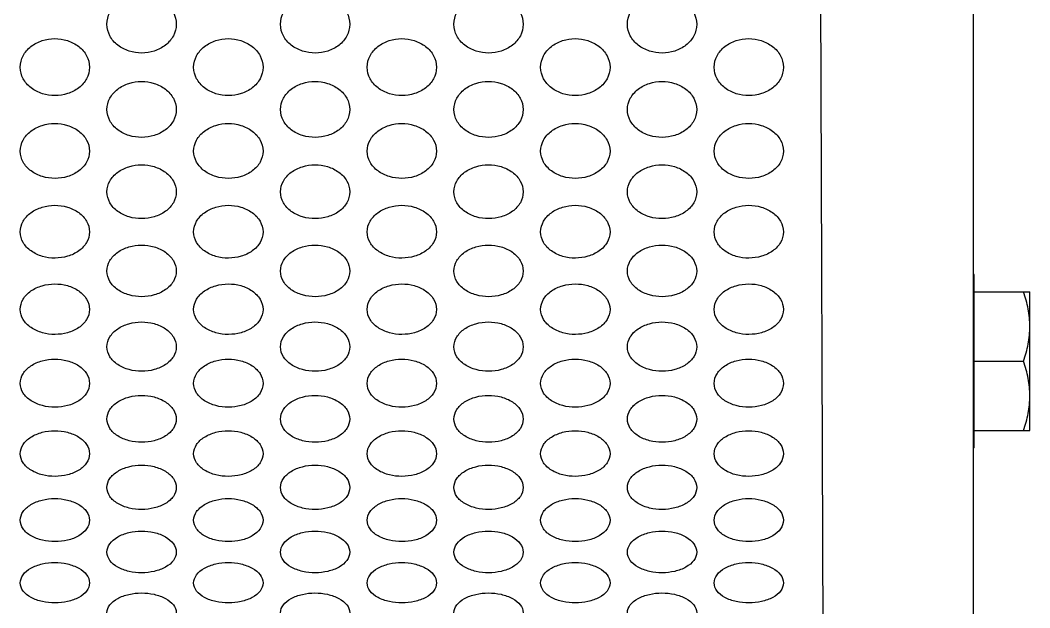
# Model space of a CAD drawing. Header units: millimetres. Extents: x 750 to 8479, y 2174 to 4333.
# Drawn here: x 2633.2 to 2749.6, y 3552.7 to 3620.5 of the extents above; entities that cross this region are included whole.
import ezdxf

# ---------------------------------------------------------------- set-up
doc = ezdxf.new("R2010")
doc.units = ezdxf.units.MM
doc.header["$LTSCALE"] = 153.67
doc.layers.add('00_BUW_DATUM', color=7, linetype='CONTINUOUS')
doc.layers.add('02___PRT_ALL_AXES', color=7, linetype='CONTINUOUS')

msp = doc.modelspace()

# ---------------------------------------------------------------- linework, layer by layer
at = {"layer": '00_BUW_DATUM', "linetype": 'Continuous'}
for p, q in [((2743.16421, 3591.16294), (2743.0516, 3591.16294)), ((2743.16421, 3571.16294), (2743.16421, 3591.16294)), ((2743.16421, 3589.16294), (2749.56421, 3589.16294)), ((2749.56421, 3573.16294), (2749.56421, 3589.16294)), ((2743.16421, 3581.16294), (2748.84968, 3581.16294)), ((2743.16421, 3573.16294), (2749.56421, 3573.16294)), ((2743.16421, 3571.16294), (2743.0516, 3571.16294))]:
    msp.add_line(p, q, dxfattribs=at)
for points, knots in [([(2749.56421, 3585.16294), (2749.56421, 3585.83987), (2749.42653, 3587.20127), (2749.06535, 3588.51592), (2748.84968, 3589.16294)], [0, 0, 0, 0, 0.498127019, 1, 1, 1, 1]), ([(2748.84968, 3581.16294), (2749.06535, 3581.80995), (2749.42653, 3583.1246), (2749.56421, 3584.486), (2749.56421, 3585.16294)], [0, 0, 0, 0, 0.501864422, 1, 1, 1, 1]), ([(2749.56421, 3577.16294), (2749.56421, 3577.83987), (2749.42653, 3579.20127), (2749.06535, 3580.51592), (2748.84968, 3581.16294)], [0, 0, 0, 0, 0.498127019, 1, 1, 1, 1]), ([(2748.84968, 3573.16294), (2749.06535, 3573.80995), (2749.42653, 3575.1246), (2749.56421, 3576.486), (2749.56421, 3577.16294)], [0, 0, 0, 0, 0.501864422, 1, 1, 1, 1])]:
    msp.add_open_spline(points, degree=3, knots=knots, dxfattribs=at)
at = {"layer": '02___PRT_ALL_AXES', "linetype": 'Continuous'}
for p, q in [((2724.95991, 3762.6154), (2725.87682, 3497.69515)), ((2743.0516, 3727.20087), (2743.0516, 3497.69515))]:
    msp.add_line(p, q, dxfattribs=at)
for points in [[(2643.16421, 3620.01973), (2643.18605, 3620.51289), (2643.39803, 3621.39704), (2644.34098, 3622.51312), (2645.68085, 3623.21772), (2647.14755, 3623.45004), (2648.62142, 3623.22709), (2649.97591, 3622.5239), (2650.92905, 3621.40202), (2651.14258, 3620.51488), (2651.16421, 3620.01973)], [(2663.16421, 3620.01973), (2663.18605, 3620.51289), (2663.39803, 3621.39704), (2664.34098, 3622.51312), (2665.68085, 3623.21772), (2667.14755, 3623.45004), (2668.62142, 3623.22709), (2669.97591, 3622.5239), (2670.92905, 3621.40202), (2671.14258, 3620.51488), (2671.16421, 3620.01973)], [(2683.16421, 3620.01973), (2683.18605, 3620.51289), (2683.39803, 3621.39704), (2684.34098, 3622.51312), (2685.68085, 3623.21772), (2687.14755, 3623.45004), (2688.62142, 3623.22709), (2689.97591, 3622.5239), (2690.92905, 3621.40202), (2691.14258, 3620.51488), (2691.16421, 3620.01973)], [(2703.16421, 3620.01973), (2703.18605, 3620.51289), (2703.39803, 3621.39704), (2704.34098, 3622.51312), (2705.68085, 3623.21772), (2707.14755, 3623.45004), (2708.62142, 3623.22709), (2709.97591, 3622.5239), (2710.92905, 3621.40202), (2711.14258, 3620.51488), (2711.16421, 3620.01973)], [(2651.16421, 3620.01973), (2651.14237, 3619.52657), (2650.93039, 3618.64691), (2649.98744, 3617.54533), (2648.64757, 3616.85421), (2647.18087, 3616.627), (2645.707, 3616.84504), (2644.35251, 3617.53471), (2643.39937, 3618.64196), (2643.18584, 3619.52459), (2643.16421, 3620.01973)], [(2671.16421, 3620.01973), (2671.14237, 3619.52657), (2670.93039, 3618.64691), (2669.98744, 3617.54533), (2668.64757, 3616.85421), (2667.18087, 3616.627), (2665.707, 3616.84504), (2664.35251, 3617.53471), (2663.39937, 3618.64196), (2663.18584, 3619.52459), (2663.16421, 3620.01973)], [(2691.16421, 3620.01973), (2691.14237, 3619.52657), (2690.93039, 3618.64691), (2689.98744, 3617.54533), (2688.64757, 3616.85421), (2687.18087, 3616.627), (2685.707, 3616.84504), (2684.35251, 3617.53471), (2683.39937, 3618.64196), (2683.18584, 3619.52459), (2683.16421, 3620.01973)], [(2711.16421, 3620.01973), (2711.14237, 3619.52657), (2710.93039, 3618.64691), (2709.98744, 3617.54533), (2708.64757, 3616.85421), (2707.18087, 3616.627), (2705.707, 3616.84504), (2704.35251, 3617.53471), (2703.39937, 3618.64196), (2703.18584, 3619.52459), (2703.16421, 3620.01973)], [(2633.16421, 3615.05751), (2633.18605, 3615.54257), (2633.39803, 3616.41232), (2634.34098, 3617.51043), (2635.68085, 3618.20381), (2637.14755, 3618.43245), (2638.62142, 3618.21303), (2639.97591, 3617.52105), (2640.92905, 3616.41722), (2641.14258, 3615.54452), (2641.16421, 3615.05751)], [(2653.16421, 3615.05751), (2653.18605, 3615.54257), (2653.39803, 3616.41232), (2654.34098, 3617.51043), (2655.68085, 3618.20381), (2657.14755, 3618.43245), (2658.62142, 3618.21303), (2659.97591, 3617.52105), (2660.92905, 3616.41722), (2661.14258, 3615.54452), (2661.16421, 3615.05751)], [(2673.16421, 3615.05751), (2673.18605, 3615.54257), (2673.39803, 3616.41232), (2674.34098, 3617.51043), (2675.68085, 3618.20381), (2677.14755, 3618.43245), (2678.62142, 3618.21303), (2679.97591, 3617.52105), (2680.92905, 3616.41722), (2681.14258, 3615.54452), (2681.16421, 3615.05751)], [(2693.16421, 3615.05751), (2693.18605, 3615.54257), (2693.39803, 3616.41232), (2694.34098, 3617.51043), (2695.68085, 3618.20381), (2697.14755, 3618.43245), (2698.62142, 3618.21303), (2699.97591, 3617.52105), (2700.92905, 3616.41722), (2701.14258, 3615.54452), (2701.16421, 3615.05751)], [(2713.16421, 3615.05751), (2713.18605, 3615.54257), (2713.39803, 3616.41232), (2714.34098, 3617.51043), (2715.68085, 3618.20381), (2717.14755, 3618.43245), (2718.62142, 3618.21303), (2719.97591, 3617.52105), (2720.92905, 3616.41722), (2721.14258, 3615.54452), (2721.16421, 3615.05751)], [(2641.16421, 3615.05751), (2641.14237, 3614.57246), (2640.93039, 3613.70737), (2639.98744, 3612.62426), (2638.64757, 3611.94485), (2637.18087, 3611.72151), (2635.707, 3611.93584), (2634.35251, 3612.61382), (2633.39937, 3613.7025), (2633.18584, 3614.5705), (2633.16421, 3615.05751)], [(2661.16421, 3615.05751), (2661.14237, 3614.57246), (2660.93039, 3613.70737), (2659.98744, 3612.62426), (2658.64757, 3611.94485), (2657.18087, 3611.72151), (2655.707, 3611.93584), (2654.35251, 3612.61382), (2653.39937, 3613.7025), (2653.18584, 3614.5705), (2653.16421, 3615.05751)], [(2681.16421, 3615.05751), (2681.14237, 3614.57246), (2680.93039, 3613.70737), (2679.98744, 3612.62426), (2678.64757, 3611.94485), (2677.18087, 3611.72151), (2675.707, 3611.93584), (2674.35251, 3612.61382), (2673.39937, 3613.7025), (2673.18584, 3614.5705), (2673.16421, 3615.05751)], [(2701.16421, 3615.05751), (2701.14237, 3614.57246), (2700.93039, 3613.70737), (2699.98744, 3612.62426), (2698.64757, 3611.94485), (2697.18087, 3611.72151), (2695.707, 3611.93584), (2694.35251, 3612.61382), (2693.39937, 3613.7025), (2693.18584, 3614.5705), (2693.16421, 3615.05751)], [(2721.16421, 3615.05751), (2721.14237, 3614.57246), (2720.93039, 3613.70737), (2719.98744, 3612.62426), (2718.64757, 3611.94485), (2717.18087, 3611.72151), (2715.707, 3611.93584), (2714.35251, 3612.61382), (2713.39937, 3613.7025), (2713.18584, 3614.5705), (2713.16421, 3615.05751)], [(2643.16421, 3610.17894), (2643.18605, 3610.65561), (2643.39803, 3611.51044), (2644.34098, 3612.58996), (2645.68085, 3613.27171), (2647.14755, 3613.49653), (2648.62142, 3613.28077), (2649.97591, 3612.60039), (2650.92905, 3611.51525), (2651.14258, 3610.65753), (2651.16421, 3610.17894)], [(2663.16421, 3610.17894), (2663.18605, 3610.65561), (2663.39803, 3611.51044), (2664.34098, 3612.58996), (2665.68085, 3613.27171), (2667.14755, 3613.49653), (2668.62142, 3613.28077), (2669.97591, 3612.60039), (2670.92905, 3611.51525), (2671.14258, 3610.65753), (2671.16421, 3610.17894)], [(2683.16421, 3610.17894), (2683.18605, 3610.65561), (2683.39803, 3611.51044), (2684.34098, 3612.58996), (2685.68085, 3613.27171), (2687.14755, 3613.49653), (2688.62142, 3613.28077), (2689.97591, 3612.60039), (2690.92905, 3611.51525), (2691.14258, 3610.65753), (2691.16421, 3610.17894)], [(2703.16421, 3610.17894), (2703.18605, 3610.65561), (2703.39803, 3611.51044), (2704.34098, 3612.58996), (2705.68085, 3613.27171), (2707.14755, 3613.49653), (2708.62142, 3613.28077), (2709.97591, 3612.60039), (2710.92905, 3611.51525), (2711.14258, 3610.65753), (2711.16421, 3610.17894)], [(2651.16421, 3610.17894), (2651.14237, 3609.70226), (2650.93039, 3608.85225), (2649.98744, 3607.78826), (2648.64757, 3607.12095), (2647.18087, 3606.9016), (2645.707, 3607.1121), (2644.35251, 3607.778), (2643.39937, 3608.84747), (2643.18584, 3609.70035), (2643.16421, 3610.17894)], [(2671.16421, 3610.17894), (2671.14237, 3609.70226), (2670.93039, 3608.85225), (2669.98744, 3607.78826), (2668.64757, 3607.12095), (2667.18087, 3606.9016), (2665.707, 3607.1121), (2664.35251, 3607.778), (2663.39937, 3608.84747), (2663.18584, 3609.70035), (2663.16421, 3610.17894)], [(2691.16421, 3610.17894), (2691.14237, 3609.70226), (2690.93039, 3608.85225), (2689.98744, 3607.78826), (2688.64757, 3607.12095), (2687.18087, 3606.9016), (2685.707, 3607.1121), (2684.35251, 3607.778), (2683.39937, 3608.84747), (2683.18584, 3609.70035), (2683.16421, 3610.17894)], [(2711.16421, 3610.17894), (2711.14237, 3609.70226), (2710.93039, 3608.85225), (2709.98744, 3607.78826), (2708.64757, 3607.12095), (2707.18087, 3606.9016), (2705.707, 3607.1121), (2704.35251, 3607.778), (2703.39937, 3608.84747), (2703.18584, 3609.70035), (2703.16421, 3610.17894)], [(2633.16421, 3605.38684), (2633.18605, 3605.85485), (2633.39803, 3606.69427), (2634.34098, 3607.75456), (2635.68085, 3608.42428), (2637.14755, 3608.64515), (2638.62142, 3608.43319), (2639.97591, 3607.76481), (2640.92905, 3606.69899), (2641.14258, 3605.85674), (2641.16421, 3605.38684)], [(2653.16421, 3605.38684), (2653.18605, 3605.85485), (2653.39803, 3606.69427), (2654.34098, 3607.75456), (2655.68085, 3608.42428), (2657.14755, 3608.64515), (2658.62142, 3608.43319), (2659.97591, 3607.76481), (2660.92905, 3606.69899), (2661.14258, 3605.85674), (2661.16421, 3605.38684)], [(2673.16421, 3605.38684), (2673.18605, 3605.85485), (2673.39803, 3606.69427), (2674.34098, 3607.75456), (2675.68085, 3608.42428), (2677.14755, 3608.64515), (2678.62142, 3608.43319), (2679.97591, 3607.76481), (2680.92905, 3606.69899), (2681.14258, 3605.85674), (2681.16421, 3605.38684)], [(2693.16421, 3605.38684), (2693.18605, 3605.85485), (2693.39803, 3606.69427), (2694.34098, 3607.75456), (2695.68085, 3608.42428), (2697.14755, 3608.64515), (2698.62142, 3608.43319), (2699.97591, 3607.76481), (2700.92905, 3606.69899), (2701.14258, 3605.85674), (2701.16421, 3605.38684)], [(2713.16421, 3605.38684), (2713.18605, 3605.85485), (2713.39803, 3606.69427), (2714.34098, 3607.75456), (2715.68085, 3608.42428), (2717.14755, 3608.64515), (2718.62142, 3608.43319), (2719.97591, 3607.76481), (2720.92905, 3606.69899), (2721.14258, 3605.85674), (2721.16421, 3605.38684)], [(2641.16421, 3605.38684), (2641.14237, 3604.91884), (2640.93039, 3604.08439), (2639.98744, 3603.04013), (2638.64757, 3602.38532), (2637.18087, 3602.1701), (2635.707, 3602.37663), (2634.35251, 3603.03007), (2633.39937, 3604.0797), (2633.18584, 3604.91695), (2633.16421, 3605.38684)], [(2661.16421, 3605.38684), (2661.14237, 3604.91884), (2660.93039, 3604.08439), (2659.98744, 3603.04013), (2658.64757, 3602.38532), (2657.18087, 3602.1701), (2655.707, 3602.37663), (2654.35251, 3603.03007), (2653.39937, 3604.0797), (2653.18584, 3604.91695), (2653.16421, 3605.38684)], [(2681.16421, 3605.38684), (2681.14237, 3604.91884), (2680.93039, 3604.08439), (2679.98744, 3603.04013), (2678.64757, 3602.38532), (2677.18087, 3602.1701), (2675.707, 3602.37663), (2674.35251, 3603.03007), (2673.39937, 3604.0797), (2673.18584, 3604.91695), (2673.16421, 3605.38684)], [(2701.16421, 3605.38684), (2701.14237, 3604.91884), (2700.93039, 3604.08439), (2699.98744, 3603.04013), (2698.64757, 3602.38532), (2697.18087, 3602.1701), (2695.707, 3602.37663), (2694.35251, 3603.03007), (2693.39937, 3604.0797), (2693.18584, 3604.91695), (2693.16421, 3605.38684)], [(2721.16421, 3605.38684), (2721.14237, 3604.91884), (2720.93039, 3604.08439), (2719.98744, 3603.04013), (2718.64757, 3602.38532), (2717.18087, 3602.1701), (2715.707, 3602.37663), (2714.35251, 3603.03007), (2713.39937, 3604.0797), (2713.18584, 3604.91695), (2713.16421, 3605.38684)], [(2643.16421, 3600.68404), (2643.18605, 3601.14311), (2643.39803, 3601.96661), (2644.34098, 3603.00706), (2645.68085, 3603.66437), (2647.14755, 3603.88116), (2648.62142, 3603.67311), (2649.97591, 3603.01712), (2650.92905, 3601.97125), (2651.14258, 3601.14496), (2651.16421, 3600.68404)], [(2663.16421, 3600.68404), (2663.18605, 3601.14311), (2663.39803, 3601.96661), (2664.34098, 3603.00706), (2665.68085, 3603.66437), (2667.14755, 3603.88116), (2668.62142, 3603.67311), (2669.97591, 3603.01712), (2670.92905, 3601.97125), (2671.14258, 3601.14496), (2671.16421, 3600.68404)], [(2683.16421, 3600.68404), (2683.18605, 3601.14311), (2683.39803, 3601.96661), (2684.34098, 3603.00706), (2685.68085, 3603.66437), (2687.14755, 3603.88116), (2688.62142, 3603.67311), (2689.97591, 3603.01712), (2690.92905, 3601.97125), (2691.14258, 3601.14496), (2691.16421, 3600.68404)], [(2703.16421, 3600.68404), (2703.18605, 3601.14311), (2703.39803, 3601.96661), (2704.34098, 3603.00706), (2705.68085, 3603.66437), (2707.14755, 3603.88116), (2708.62142, 3603.67311), (2709.97591, 3603.01712), (2710.92905, 3601.97125), (2711.14258, 3601.14496), (2711.16421, 3600.68404)], [(2651.16421, 3600.68404), (2651.14237, 3600.22496), (2650.93039, 3599.40658), (2649.98744, 3598.38266), (2648.64757, 3597.74072), (2647.18087, 3597.52975), (2645.707, 3597.7322), (2644.35251, 3598.37279), (2643.39937, 3599.40197), (2643.18584, 3600.22312), (2643.16421, 3600.68404)], [(2671.16421, 3600.68404), (2671.14237, 3600.22496), (2670.93039, 3599.40658), (2669.98744, 3598.38266), (2668.64757, 3597.74072), (2667.18087, 3597.52975), (2665.707, 3597.7322), (2664.35251, 3598.37279), (2663.39937, 3599.40197), (2663.18584, 3600.22312), (2663.16421, 3600.68404)], [(2691.16421, 3600.68404), (2691.14237, 3600.22496), (2690.93039, 3599.40658), (2689.98744, 3598.38266), (2688.64757, 3597.74072), (2687.18087, 3597.52975), (2685.707, 3597.7322), (2684.35251, 3598.37279), (2683.39937, 3599.40197), (2683.18584, 3600.22312), (2683.16421, 3600.68404)], [(2711.16421, 3600.68404), (2711.14237, 3600.22496), (2710.93039, 3599.40658), (2709.98744, 3598.38266), (2708.64757, 3597.74072), (2707.18087, 3597.52975), (2705.707, 3597.7322), (2704.35251, 3598.37279), (2703.39937, 3599.40197), (2703.18584, 3600.22312), (2703.16421, 3600.68404)], [(2633.16421, 3596.07326), (2633.18605, 3596.52312), (2633.39803, 3597.33024), (2634.34098, 3598.35023), (2635.68085, 3598.99474), (2637.14755, 3599.20733), (2638.62142, 3599.00331), (2639.97591, 3598.36009), (2640.92905, 3597.33479), (2641.14258, 3596.52493), (2641.16421, 3596.07326)], [(2653.16421, 3596.07326), (2653.18605, 3596.52312), (2653.39803, 3597.33024), (2654.34098, 3598.35023), (2655.68085, 3598.99474), (2657.14755, 3599.20733), (2658.62142, 3599.00331), (2659.97591, 3598.36009), (2660.92905, 3597.33479), (2661.14258, 3596.52493), (2661.16421, 3596.07326)], [(2673.16421, 3596.07326), (2673.18605, 3596.52312), (2673.39803, 3597.33024), (2674.34098, 3598.35023), (2675.68085, 3598.99474), (2677.14755, 3599.20733), (2678.62142, 3599.00331), (2679.97591, 3598.36009), (2680.92905, 3597.33479), (2681.14258, 3596.52493), (2681.16421, 3596.07326)], [(2693.16421, 3596.07326), (2693.18605, 3596.52312), (2693.39803, 3597.33024), (2694.34098, 3598.35023), (2695.68085, 3598.99474), (2697.14755, 3599.20733), (2698.62142, 3599.00331), (2699.97591, 3598.36009), (2700.92905, 3597.33479), (2701.14258, 3596.52493), (2701.16421, 3596.07326)], [(2713.16421, 3596.07326), (2713.18605, 3596.52312), (2713.39803, 3597.33024), (2714.34098, 3598.35023), (2715.68085, 3598.99474), (2717.14755, 3599.20733), (2718.62142, 3599.00331), (2719.97591, 3598.36009), (2720.92905, 3597.33479), (2721.14258, 3596.52493), (2721.16421, 3596.07326)], [(2641.16421, 3596.07326), (2641.14237, 3595.62339), (2640.93039, 3594.82154), (2639.98744, 3593.81856), (2638.64757, 3593.18987), (2637.18087, 3592.98327), (2635.707, 3593.18153), (2634.35251, 3593.80889), (2633.39937, 3594.81703), (2633.18584, 3595.62158), (2633.16421, 3596.07326)], [(2661.16421, 3596.07326), (2661.14237, 3595.62339), (2660.93039, 3594.82154), (2659.98744, 3593.81856), (2658.64757, 3593.18987), (2657.18087, 3592.98327), (2655.707, 3593.18153), (2654.35251, 3593.80889), (2653.39937, 3594.81703), (2653.18584, 3595.62158), (2653.16421, 3596.07326)], [(2681.16421, 3596.07326), (2681.14237, 3595.62339), (2680.93039, 3594.82154), (2679.98744, 3593.81856), (2678.64757, 3593.18987), (2677.18087, 3592.98327), (2675.707, 3593.18153), (2674.35251, 3593.80889), (2673.39937, 3594.81703), (2673.18584, 3595.62158), (2673.16421, 3596.07326)], [(2701.16421, 3596.07326), (2701.14237, 3595.62339), (2700.93039, 3594.82154), (2699.98744, 3593.81856), (2698.64757, 3593.18987), (2697.18087, 3592.98327), (2695.707, 3593.18153), (2694.35251, 3593.80889), (2693.39937, 3594.81703), (2693.18584, 3595.62158), (2693.16421, 3596.07326)], [(2721.16421, 3596.07326), (2721.14237, 3595.62339), (2720.93039, 3594.82154), (2719.98744, 3593.81856), (2718.64757, 3593.18987), (2717.18087, 3592.98327), (2715.707, 3593.18153), (2714.35251, 3593.80889), (2713.39937, 3594.81703), (2713.18584, 3595.62158), (2713.16421, 3596.07326)], [(2643.16421, 3591.5572), (2643.18605, 3591.9976), (2643.39803, 3592.78786), (2644.34098, 3593.7868), (2645.68085, 3594.41813), (2647.14755, 3594.62639), (2648.62142, 3594.42652), (2649.97591, 3593.79646), (2650.92905, 3592.79231), (2651.14258, 3591.99937), (2651.16421, 3591.5572)], [(2663.16421, 3591.5572), (2663.18605, 3591.9976), (2663.39803, 3592.78786), (2664.34098, 3593.7868), (2665.68085, 3594.41813), (2667.14755, 3594.62639), (2668.62142, 3594.42652), (2669.97591, 3593.79646), (2670.92905, 3592.79231), (2671.14258, 3591.99937), (2671.16421, 3591.5572)], [(2683.16421, 3591.5572), (2683.18605, 3591.9976), (2683.39803, 3592.78786), (2684.34098, 3593.7868), (2685.68085, 3594.41813), (2687.14755, 3594.62639), (2688.62142, 3594.42652), (2689.97591, 3593.79646), (2690.92905, 3592.79231), (2691.14258, 3591.99937), (2691.16421, 3591.5572)], [(2703.16421, 3591.5572), (2703.18605, 3591.9976), (2703.39803, 3592.78786), (2704.34098, 3593.7868), (2705.68085, 3594.41813), (2707.14755, 3594.62639), (2708.62142, 3594.42652), (2709.97591, 3593.79646), (2710.92905, 3592.79231), (2711.14258, 3591.99937), (2711.16421, 3591.5572)], [(2651.16421, 3591.5572), (2651.14237, 3591.1168), (2650.93039, 3590.33196), (2649.98744, 3589.35049), (2648.64757, 3588.73542), (2647.18087, 3588.53332), (2645.707, 3588.72727), (2644.35251, 3589.34104), (2643.39937, 3590.32754), (2643.18584, 3591.11503), (2643.16421, 3591.5572)], [(2671.16421, 3591.5572), (2671.14237, 3591.1168), (2670.93039, 3590.33196), (2669.98744, 3589.35049), (2668.64757, 3588.73542), (2667.18087, 3588.53332), (2665.707, 3588.72727), (2664.35251, 3589.34104), (2663.39937, 3590.32754), (2663.18584, 3591.11503), (2663.16421, 3591.5572)], [(2691.16421, 3591.5572), (2691.14237, 3591.1168), (2690.93039, 3590.33196), (2689.98744, 3589.35049), (2688.64757, 3588.73542), (2687.18087, 3588.53332), (2685.707, 3588.72727), (2684.35251, 3589.34104), (2683.39937, 3590.32754), (2683.18584, 3591.11503), (2683.16421, 3591.5572)], [(2711.16421, 3591.5572), (2711.14237, 3591.1168), (2710.93039, 3590.33196), (2709.98744, 3589.35049), (2708.64757, 3588.73542), (2707.18087, 3588.53332), (2705.707, 3588.72727), (2704.35251, 3589.34104), (2703.39937, 3590.32754), (2703.18584, 3591.11503), (2703.16421, 3591.5572)], [(2633.16421, 3587.1385), (2633.18605, 3587.56917), (2633.39803, 3588.34211), (2634.34098, 3589.31942), (2635.68085, 3589.9372), (2637.14755, 3590.14102), (2638.62142, 3589.94542), (2639.97591, 3589.32887), (2640.92905, 3588.34647), (2641.14258, 3587.5709), (2641.16421, 3587.1385)], [(2653.16421, 3587.1385), (2653.18605, 3587.56917), (2653.39803, 3588.34211), (2654.34098, 3589.31942), (2655.68085, 3589.9372), (2657.14755, 3590.14102), (2658.62142, 3589.94542), (2659.97591, 3589.32887), (2660.92905, 3588.34647), (2661.14258, 3587.5709), (2661.16421, 3587.1385)], [(2673.16421, 3587.1385), (2673.18605, 3587.56917), (2673.39803, 3588.34211), (2674.34098, 3589.31942), (2675.68085, 3589.9372), (2677.14755, 3590.14102), (2678.62142, 3589.94542), (2679.97591, 3589.32887), (2680.92905, 3588.34647), (2681.14258, 3587.5709), (2681.16421, 3587.1385)], [(2693.16421, 3587.1385), (2693.18605, 3587.56917), (2693.39803, 3588.34211), (2694.34098, 3589.31942), (2695.68085, 3589.9372), (2697.14755, 3590.14102), (2698.62142, 3589.94542), (2699.97591, 3589.32887), (2700.92905, 3588.34647), (2701.14258, 3587.5709), (2701.16421, 3587.1385)], [(2713.16421, 3587.1385), (2713.18605, 3587.56917), (2713.39803, 3588.34211), (2714.34098, 3589.31942), (2715.68085, 3589.9372), (2717.14755, 3590.14102), (2718.62142, 3589.94542), (2719.97591, 3589.32887), (2720.92905, 3588.34647), (2721.14258, 3587.5709), (2721.16421, 3587.1385)], [(2641.16421, 3587.1385), (2641.14237, 3586.70782), (2640.93039, 3585.94044), (2639.98744, 3584.98108), (2638.64757, 3584.37998), (2637.18087, 3584.18249), (2635.707, 3584.37201), (2634.35251, 3584.97183), (2633.39937, 3585.93612), (2633.18584, 3586.70609), (2633.16421, 3587.1385)], [(2661.16421, 3587.1385), (2661.14237, 3586.70782), (2660.93039, 3585.94044), (2659.98744, 3584.98108), (2658.64757, 3584.37998), (2657.18087, 3584.18249), (2655.707, 3584.37201), (2654.35251, 3584.97183), (2653.39937, 3585.93612), (2653.18584, 3586.70609), (2653.16421, 3587.1385)], [(2681.16421, 3587.1385), (2681.14237, 3586.70782), (2680.93039, 3585.94044), (2679.98744, 3584.98108), (2678.64757, 3584.37998), (2677.18087, 3584.18249), (2675.707, 3584.37201), (2674.35251, 3584.97183), (2673.39937, 3585.93612), (2673.18584, 3586.70609), (2673.16421, 3587.1385)], [(2701.16421, 3587.1385), (2701.14237, 3586.70782), (2700.93039, 3585.94044), (2699.98744, 3584.98108), (2698.64757, 3584.37998), (2697.18087, 3584.18249), (2695.707, 3584.37201), (2694.35251, 3584.97183), (2693.39937, 3585.93612), (2693.18584, 3586.70609), (2693.16421, 3587.1385)], [(2721.16421, 3587.1385), (2721.14237, 3586.70782), (2720.93039, 3585.94044), (2719.98744, 3584.98108), (2718.64757, 3584.37998), (2717.18087, 3584.18249), (2715.707, 3584.37201), (2714.35251, 3584.97183), (2713.39937, 3585.93612), (2713.18584, 3586.70609), (2713.16421, 3587.1385)], [(2643.16421, 3582.81973), (2643.18605, 3583.24043), (2643.39803, 3583.9956), (2644.34098, 3584.9507), (2645.68085, 3585.55458), (2647.14755, 3585.75383), (2648.62142, 3585.56261), (2649.97591, 3584.95994), (2650.92905, 3583.99986), (2651.14258, 3583.24212), (2651.16421, 3582.81973)], [(2663.16421, 3582.81973), (2663.18605, 3583.24043), (2663.39803, 3583.9956), (2664.34098, 3584.9507), (2665.68085, 3585.55458), (2667.14755, 3585.75383), (2668.62142, 3585.56261), (2669.97591, 3584.95994), (2670.92905, 3583.99986), (2671.14258, 3583.24212), (2671.16421, 3582.81973)], [(2683.16421, 3582.81973), (2683.18605, 3583.24043), (2683.39803, 3583.9956), (2684.34098, 3584.9507), (2685.68085, 3585.55458), (2687.14755, 3585.75383), (2688.62142, 3585.56261), (2689.97591, 3584.95994), (2690.92905, 3583.99986), (2691.14258, 3583.24212), (2691.16421, 3582.81973)], [(2703.16421, 3582.81973), (2703.18605, 3583.24043), (2703.39803, 3583.9956), (2704.34098, 3584.9507), (2705.68085, 3585.55458), (2707.14755, 3585.75383), (2708.62142, 3585.56261), (2709.97591, 3584.95994), (2710.92905, 3583.99986), (2711.14258, 3583.24212), (2711.16421, 3582.81973)], [(2651.16421, 3582.81973), (2651.14237, 3582.39903), (2650.93039, 3581.64956), (2649.98744, 3580.71285), (2648.64757, 3580.12609), (2647.18087, 3579.93333), (2645.707, 3580.11831), (2644.35251, 3580.70383), (2643.39937, 3581.64534), (2643.18584, 3582.39734), (2643.16421, 3582.81973)], [(2671.16421, 3582.81973), (2671.14237, 3582.39903), (2670.93039, 3581.64956), (2669.98744, 3580.71285), (2668.64757, 3580.12609), (2667.18087, 3579.93333), (2665.707, 3580.11831), (2664.35251, 3580.70383), (2663.39937, 3581.64534), (2663.18584, 3582.39734), (2663.16421, 3582.81973)], [(2691.16421, 3582.81973), (2691.14237, 3582.39903), (2690.93039, 3581.64956), (2689.98744, 3580.71285), (2688.64757, 3580.12609), (2687.18087, 3579.93333), (2685.707, 3580.11831), (2684.35251, 3580.70383), (2683.39937, 3581.64534), (2683.18584, 3582.39734), (2683.16421, 3582.81973)], [(2711.16421, 3582.81973), (2711.14237, 3582.39903), (2710.93039, 3581.64956), (2709.98744, 3580.71285), (2708.64757, 3580.12609), (2707.18087, 3579.93333), (2705.707, 3580.11831), (2704.35251, 3580.70383), (2703.39937, 3581.64534), (2703.18584, 3582.39734), (2703.16421, 3582.81973)], [(2633.16421, 3578.60342), (2633.18605, 3579.0139), (2633.39803, 3579.75087), (2634.34098, 3580.6832), (2635.68085, 3581.27282), (2637.14755, 3581.46738), (2638.62142, 3581.28066), (2639.97591, 3580.69222), (2640.92905, 3579.75502), (2641.14258, 3579.01555), (2641.16421, 3578.60342)], [(2653.16421, 3578.60342), (2653.18605, 3579.0139), (2653.39803, 3579.75087), (2654.34098, 3580.6832), (2655.68085, 3581.27282), (2657.14755, 3581.46738), (2658.62142, 3581.28066), (2659.97591, 3580.69222), (2660.92905, 3579.75502), (2661.14258, 3579.01555), (2661.16421, 3578.60342)], [(2673.16421, 3578.60342), (2673.18605, 3579.0139), (2673.39803, 3579.75087), (2674.34098, 3580.6832), (2675.68085, 3581.27282), (2677.14755, 3581.46738), (2678.62142, 3581.28066), (2679.97591, 3580.69222), (2680.92905, 3579.75502), (2681.14258, 3579.01555), (2681.16421, 3578.60342)], [(2693.16421, 3578.60342), (2693.18605, 3579.0139), (2693.39803, 3579.75087), (2694.34098, 3580.6832), (2695.68085, 3581.27282), (2697.14755, 3581.46738), (2698.62142, 3581.28066), (2699.97591, 3580.69222), (2700.92905, 3579.75502), (2701.14258, 3579.01555), (2701.16421, 3578.60342)], [(2713.16421, 3578.60342), (2713.18605, 3579.0139), (2713.39803, 3579.75087), (2714.34098, 3580.6832), (2715.68085, 3581.27282), (2717.14755, 3581.46738), (2718.62142, 3581.28066), (2719.97591, 3580.69222), (2720.92905, 3579.75502), (2721.14258, 3579.01555), (2721.16421, 3578.60342)], [(2641.16421, 3578.60342), (2641.14237, 3578.19295), (2640.93039, 3577.46183), (2639.98744, 3576.54832), (2638.64757, 3575.97622), (2637.18087, 3575.78831), (2635.707, 3575.96864), (2634.35251, 3576.53952), (2633.39937, 3577.45771), (2633.18584, 3578.1913), (2633.16421, 3578.60342)], [(2661.16421, 3578.60342), (2661.14237, 3578.19295), (2660.93039, 3577.46183), (2659.98744, 3576.54832), (2658.64757, 3575.97622), (2657.18087, 3575.78831), (2655.707, 3575.96864), (2654.35251, 3576.53952), (2653.39937, 3577.45771), (2653.18584, 3578.1913), (2653.16421, 3578.60342)], [(2681.16421, 3578.60342), (2681.14237, 3578.19295), (2680.93039, 3577.46183), (2679.98744, 3576.54832), (2678.64757, 3575.97622), (2677.18087, 3575.78831), (2675.707, 3575.96864), (2674.35251, 3576.53952), (2673.39937, 3577.45771), (2673.18584, 3578.1913), (2673.16421, 3578.60342)], [(2701.16421, 3578.60342), (2701.14237, 3578.19295), (2700.93039, 3577.46183), (2699.98744, 3576.54832), (2698.64757, 3575.97622), (2697.18087, 3575.78831), (2695.707, 3575.96864), (2694.35251, 3576.53952), (2693.39937, 3577.45771), (2693.18584, 3578.1913), (2693.16421, 3578.60342)], [(2721.16421, 3578.60342), (2721.14237, 3578.19295), (2720.93039, 3577.46183), (2719.98744, 3576.54832), (2718.64757, 3575.97622), (2717.18087, 3575.78831), (2715.707, 3575.96864), (2714.35251, 3576.53952), (2713.39937, 3577.45771), (2713.18584, 3578.1913), (2713.16421, 3578.60342)], [(2643.16421, 3574.49204), (2643.18605, 3574.89205), (2643.39803, 3575.61038), (2644.34098, 3576.51941), (2645.68085, 3577.09442), (2647.14755, 3577.28419), (2648.62142, 3577.10207), (2649.97591, 3576.5282), (2650.92905, 3575.61442), (2651.14258, 3574.89366), (2651.16421, 3574.49204)], [(2663.16421, 3574.49204), (2663.18605, 3574.89205), (2663.39803, 3575.61038), (2664.34098, 3576.51941), (2665.68085, 3577.09442), (2667.14755, 3577.28419), (2668.62142, 3577.10207), (2669.97591, 3576.5282), (2670.92905, 3575.61442), (2671.14258, 3574.89366), (2671.16421, 3574.49204)], [(2683.16421, 3574.49204), (2683.18605, 3574.89205), (2683.39803, 3575.61038), (2684.34098, 3576.51941), (2685.68085, 3577.09442), (2687.14755, 3577.28419), (2688.62142, 3577.10207), (2689.97591, 3576.5282), (2690.92905, 3575.61442), (2691.14258, 3574.89366), (2691.16421, 3574.49204)], [(2703.16421, 3574.49204), (2703.18605, 3574.89205), (2703.39803, 3575.61038), (2704.34098, 3576.51941), (2705.68085, 3577.09442), (2707.14755, 3577.28419), (2708.62142, 3577.10207), (2709.97591, 3576.5282), (2710.92905, 3575.61442), (2711.14258, 3574.89366), (2711.16421, 3574.49204)], [(2651.16421, 3574.49204), (2651.14237, 3574.09202), (2650.93039, 3573.37968), (2649.98744, 3572.48991), (2648.64757, 3571.93282), (2647.18087, 3571.74985), (2645.707, 3571.92543), (2644.35251, 3572.48134), (2643.39937, 3573.37567), (2643.18584, 3574.09041), (2643.16421, 3574.49204)], [(2671.16421, 3574.49204), (2671.14237, 3574.09202), (2670.93039, 3573.37968), (2669.98744, 3572.48991), (2668.64757, 3571.93282), (2667.18087, 3571.74985), (2665.707, 3571.92543), (2664.35251, 3572.48134), (2663.39937, 3573.37567), (2663.18584, 3574.09041), (2663.16421, 3574.49204)], [(2691.16421, 3574.49204), (2691.14237, 3574.09202), (2690.93039, 3573.37968), (2689.98744, 3572.48991), (2688.64757, 3571.93282), (2687.18087, 3571.74985), (2685.707, 3571.92543), (2684.35251, 3572.48134), (2683.39937, 3573.37567), (2683.18584, 3574.09041), (2683.16421, 3574.49204)], [(2711.16421, 3574.49204), (2711.14237, 3574.09202), (2710.93039, 3573.37968), (2709.98744, 3572.48991), (2708.64757, 3571.93282), (2707.18087, 3571.74985), (2705.707, 3571.92543), (2704.35251, 3572.48134), (2703.39937, 3573.37567), (2703.18584, 3574.09041), (2703.16421, 3574.49204)], [(2633.16421, 3570.48797), (2633.18605, 3570.87729), (2633.39803, 3571.57655), (2634.34098, 3572.46175), (2635.68085, 3573.02182), (2637.14755, 3573.20668), (2638.62142, 3573.02928), (2639.97591, 3572.47031), (2640.92905, 3571.58049), (2641.14258, 3570.87886), (2641.16421, 3570.48797)], [(2653.16421, 3570.48797), (2653.18605, 3570.87729), (2653.39803, 3571.57655), (2654.34098, 3572.46175), (2655.68085, 3573.02182), (2657.14755, 3573.20668), (2658.62142, 3573.02928), (2659.97591, 3572.47031), (2660.92905, 3571.58049), (2661.14258, 3570.87886), (2661.16421, 3570.48797)], [(2673.16421, 3570.48797), (2673.18605, 3570.87729), (2673.39803, 3571.57655), (2674.34098, 3572.46175), (2675.68085, 3573.02182), (2677.14755, 3573.20668), (2678.62142, 3573.02928), (2679.97591, 3572.47031), (2680.92905, 3571.58049), (2681.14258, 3570.87886), (2681.16421, 3570.48797)], [(2693.16421, 3570.48797), (2693.18605, 3570.87729), (2693.39803, 3571.57655), (2694.34098, 3572.46175), (2695.68085, 3573.02182), (2697.14755, 3573.20668), (2698.62142, 3573.02928), (2699.97591, 3572.47031), (2700.92905, 3571.58049), (2701.14258, 3570.87886), (2701.16421, 3570.48797)], [(2713.16421, 3570.48797), (2713.18605, 3570.87729), (2713.39803, 3571.57655), (2714.34098, 3572.46175), (2715.68085, 3573.02182), (2717.14755, 3573.20668), (2718.62142, 3573.02928), (2719.97591, 3572.47031), (2720.92905, 3571.58049), (2721.14258, 3570.87886), (2721.16421, 3570.48797)], [(2641.16421, 3570.48797), (2641.14237, 3570.09865), (2640.93039, 3569.40549), (2639.98744, 3568.53998), (2638.64757, 3567.99822), (2637.18087, 3567.82031), (2635.707, 3567.99104), (2634.35251, 3568.53165), (2633.39937, 3569.40159), (2633.18584, 3570.09708), (2633.16421, 3570.48797)], [(2661.16421, 3570.48797), (2661.14237, 3570.09865), (2660.93039, 3569.40549), (2659.98744, 3568.53998), (2658.64757, 3567.99822), (2657.18087, 3567.82031), (2655.707, 3567.99104), (2654.35251, 3568.53165), (2653.39937, 3569.40159), (2653.18584, 3570.09708), (2653.16421, 3570.48797)], [(2681.16421, 3570.48797), (2681.14237, 3570.09865), (2680.93039, 3569.40549), (2679.98744, 3568.53998), (2678.64757, 3567.99822), (2677.18087, 3567.82031), (2675.707, 3567.99104), (2674.35251, 3568.53165), (2673.39937, 3569.40159), (2673.18584, 3570.09708), (2673.16421, 3570.48797)], [(2701.16421, 3570.48797), (2701.14237, 3570.09865), (2700.93039, 3569.40549), (2699.98744, 3568.53998), (2698.64757, 3567.99822), (2697.18087, 3567.82031), (2695.707, 3567.99104), (2694.35251, 3568.53165), (2693.39937, 3569.40159), (2693.18584, 3570.09708), (2693.16421, 3570.48797)], [(2721.16421, 3570.48797), (2721.14237, 3570.09865), (2720.93039, 3569.40549), (2719.98744, 3568.53998), (2718.64757, 3567.99822), (2717.18087, 3567.82031), (2715.707, 3567.99104), (2714.35251, 3568.53165), (2713.39937, 3569.40159), (2713.18584, 3570.09708), (2713.16421, 3570.48797)], [(2643.16421, 3566.59356), (2643.18605, 3566.97196), (2643.39803, 3567.65175), (2644.34098, 3568.5126), (2645.68085, 3569.0574), (2647.14755, 3569.23724), (2648.62142, 3569.06465), (2649.97591, 3568.52092), (2650.92905, 3567.65558), (2651.14258, 3566.97348), (2651.16421, 3566.59356)], [(2663.16421, 3566.59356), (2663.18605, 3566.97196), (2663.39803, 3567.65175), (2664.34098, 3568.5126), (2665.68085, 3569.0574), (2667.14755, 3569.23724), (2668.62142, 3569.06465), (2669.97591, 3568.52092), (2670.92905, 3567.65558), (2671.14258, 3566.97348), (2671.16421, 3566.59356)], [(2683.16421, 3566.59356), (2683.18605, 3566.97196), (2683.39803, 3567.65175), (2684.34098, 3568.5126), (2685.68085, 3569.0574), (2687.14755, 3569.23724), (2688.62142, 3569.06465), (2689.97591, 3568.52092), (2690.92905, 3567.65558), (2691.14258, 3566.97348), (2691.16421, 3566.59356)], [(2703.16421, 3566.59356), (2703.18605, 3566.97196), (2703.39803, 3567.65175), (2704.34098, 3568.5126), (2705.68085, 3569.0574), (2707.14755, 3569.23724), (2708.62142, 3569.06465), (2709.97591, 3568.52092), (2710.92905, 3567.65558), (2711.14258, 3566.97348), (2711.16421, 3566.59356)], [(2651.16421, 3566.59356), (2651.14237, 3566.21516), (2650.93039, 3565.5416), (2649.98744, 3564.70085), (2648.64757, 3564.17474), (2647.18087, 3564.00198), (2645.707, 3564.16776), (2644.35251, 3564.69276), (2643.39937, 3565.53781), (2643.18584, 3566.21364), (2643.16421, 3566.59356)], [(2671.16421, 3566.59356), (2671.14237, 3566.21516), (2670.93039, 3565.5416), (2669.98744, 3564.70085), (2668.64757, 3564.17474), (2667.18087, 3564.00198), (2665.707, 3564.16776), (2664.35251, 3564.69276), (2663.39937, 3565.53781), (2663.18584, 3566.21364), (2663.16421, 3566.59356)], [(2691.16421, 3566.59356), (2691.14237, 3566.21516), (2690.93039, 3565.5416), (2689.98744, 3564.70085), (2688.64757, 3564.17474), (2687.18087, 3564.00198), (2685.707, 3564.16776), (2684.35251, 3564.69276), (2683.39937, 3565.53781), (2683.18584, 3566.21364), (2683.16421, 3566.59356)], [(2711.16421, 3566.59356), (2711.14237, 3566.21516), (2710.93039, 3565.5416), (2709.98744, 3564.70085), (2708.64757, 3564.17474), (2707.18087, 3564.00198), (2705.707, 3564.16776), (2704.35251, 3564.69276), (2703.39937, 3565.53781), (2703.18584, 3566.21364), (2703.16421, 3566.59356)], [(2633.16421, 3562.81108), (2633.18605, 3563.17834), (2633.39803, 3563.83827), (2634.34098, 3564.67425), (2635.68085, 3565.20348), (2637.14755, 3565.37819), (2638.62142, 3565.21052), (2639.97591, 3564.68234), (2640.92905, 3563.84199), (2641.14258, 3563.17982), (2641.16421, 3562.81108)], [(2653.16421, 3562.81108), (2653.18605, 3563.17834), (2653.39803, 3563.83827), (2654.34098, 3564.67425), (2655.68085, 3565.20348), (2657.14755, 3565.37819), (2658.62142, 3565.21052), (2659.97591, 3564.68234), (2660.92905, 3563.84199), (2661.14258, 3563.17982), (2661.16421, 3562.81108)], [(2673.16421, 3562.81108), (2673.18605, 3563.17834), (2673.39803, 3563.83827), (2674.34098, 3564.67425), (2675.68085, 3565.20348), (2677.14755, 3565.37819), (2678.62142, 3565.21052), (2679.97591, 3564.68234), (2680.92905, 3563.84199), (2681.14258, 3563.17982), (2681.16421, 3562.81108)], [(2693.16421, 3562.81108), (2693.18605, 3563.17834), (2693.39803, 3563.83827), (2694.34098, 3564.67425), (2695.68085, 3565.20348), (2697.14755, 3565.37819), (2698.62142, 3565.21052), (2699.97591, 3564.68234), (2700.92905, 3563.84199), (2701.14258, 3563.17982), (2701.16421, 3562.81108)], [(2713.16421, 3562.81108), (2713.18605, 3563.17834), (2713.39803, 3563.83827), (2714.34098, 3564.67425), (2715.68085, 3565.20348), (2717.14755, 3565.37819), (2718.62142, 3565.21052), (2719.97591, 3564.68234), (2720.92905, 3563.84199), (2721.14258, 3563.17982), (2721.16421, 3562.81108)], [(2641.16421, 3562.81108), (2641.14237, 3562.44383), (2640.93039, 3561.79025), (2639.98744, 3560.97476), (2638.64757, 3560.46459), (2637.18087, 3560.2971), (2635.707, 3560.45783), (2634.35251, 3560.96691), (2633.39937, 3561.78658), (2633.18584, 3562.44235), (2633.16421, 3562.81108)], [(2661.16421, 3562.81108), (2661.14237, 3562.44383), (2660.93039, 3561.79025), (2659.98744, 3560.97476), (2658.64757, 3560.46459), (2657.18087, 3560.2971), (2655.707, 3560.45783), (2654.35251, 3560.96691), (2653.39937, 3561.78658), (2653.18584, 3562.44235), (2653.16421, 3562.81108)], [(2681.16421, 3562.81108), (2681.14237, 3562.44383), (2680.93039, 3561.79025), (2679.98744, 3560.97476), (2678.64757, 3560.46459), (2677.18087, 3560.2971), (2675.707, 3560.45783), (2674.35251, 3560.96691), (2673.39937, 3561.78658), (2673.18584, 3562.44235), (2673.16421, 3562.81108)], [(2701.16421, 3562.81108), (2701.14237, 3562.44383), (2700.93039, 3561.79025), (2699.98744, 3560.97476), (2698.64757, 3560.46459), (2697.18087, 3560.2971), (2695.707, 3560.45783), (2694.35251, 3560.96691), (2693.39937, 3561.78658), (2693.18584, 3562.44235), (2693.16421, 3562.81108)], [(2721.16421, 3562.81108), (2721.14237, 3562.44383), (2720.93039, 3561.79025), (2719.98744, 3560.97476), (2718.64757, 3560.46459), (2717.18087, 3560.2971), (2715.707, 3560.45783), (2714.35251, 3560.96691), (2713.39937, 3561.78658), (2713.18584, 3562.44235), (2713.16421, 3562.81108)], [(2643.16421, 3559.14274), (2643.18605, 3559.49864), (2643.39803, 3560.13832), (2644.34098, 3560.94896), (2645.68085, 3561.46229), (2647.14755, 3561.63179), (2648.62142, 3561.46912), (2649.97591, 3560.9568), (2650.92905, 3560.14192), (2651.14258, 3559.50007), (2651.16421, 3559.14274)], [(2663.16421, 3559.14274), (2663.18605, 3559.49864), (2663.39803, 3560.13832), (2664.34098, 3560.94896), (2665.68085, 3561.46229), (2667.14755, 3561.63179), (2668.62142, 3561.46912), (2669.97591, 3560.9568), (2670.92905, 3560.14192), (2671.14258, 3559.50007), (2671.16421, 3559.14274)], [(2683.16421, 3559.14274), (2683.18605, 3559.49864), (2683.39803, 3560.13832), (2684.34098, 3560.94896), (2685.68085, 3561.46229), (2687.14755, 3561.63179), (2688.62142, 3561.46912), (2689.97591, 3560.9568), (2690.92905, 3560.14192), (2691.14258, 3559.50007), (2691.16421, 3559.14274)], [(2703.16421, 3559.14274), (2703.18605, 3559.49864), (2703.39803, 3560.13832), (2704.34098, 3560.94896), (2705.68085, 3561.46229), (2707.14755, 3561.63179), (2708.62142, 3561.46912), (2709.97591, 3560.9568), (2710.92905, 3560.14192), (2711.14258, 3559.50007), (2711.16421, 3559.14274)], [(2651.16421, 3559.14274), (2651.14237, 3558.78685), (2650.93039, 3558.15364), (2649.98744, 3557.36388), (2648.64757, 3556.86996), (2647.18087, 3556.70783), (2645.707, 3556.86342), (2644.35251, 3557.35627), (2643.39937, 3558.15008), (2643.18584, 3558.78541), (2643.16421, 3559.14274)], [(2671.16421, 3559.14274), (2671.14237, 3558.78685), (2670.93039, 3558.15364), (2669.98744, 3557.36388), (2668.64757, 3556.86996), (2667.18087, 3556.70783), (2665.707, 3556.86342), (2664.35251, 3557.35627), (2663.39937, 3558.15008), (2663.18584, 3558.78541), (2663.16421, 3559.14274)], [(2691.16421, 3559.14274), (2691.14237, 3558.78685), (2690.93039, 3558.15364), (2689.98744, 3557.36388), (2688.64757, 3556.86996), (2687.18087, 3556.70783), (2685.707, 3556.86342), (2684.35251, 3557.35627), (2683.39937, 3558.15008), (2683.18584, 3558.78541), (2683.16421, 3559.14274)], [(2711.16421, 3559.14274), (2711.14237, 3558.78685), (2710.93039, 3558.15364), (2709.98744, 3557.36388), (2708.64757, 3556.86996), (2707.18087, 3556.70783), (2705.707, 3556.86342), (2704.35251, 3557.35627), (2703.39937, 3558.15008), (2703.18584, 3558.78541), (2703.16421, 3559.14274)], [(2633.16421, 3555.59069), (2633.18605, 3555.93502), (2633.39803, 3556.55407), (2634.34098, 3557.3389), (2635.68085, 3557.83603), (2637.14755, 3558.0002), (2638.62142, 3557.84265), (2639.97591, 3557.34649), (2640.92905, 3556.55756), (2641.14258, 3555.9364), (2641.16421, 3555.59069)], [(2653.16421, 3555.59069), (2653.18605, 3555.93502), (2653.39803, 3556.55407), (2654.34098, 3557.3389), (2655.68085, 3557.83603), (2657.14755, 3558.0002), (2658.62142, 3557.84265), (2659.97591, 3557.34649), (2660.92905, 3556.55756), (2661.14258, 3555.9364), (2661.16421, 3555.59069)], [(2673.16421, 3555.59069), (2673.18605, 3555.93502), (2673.39803, 3556.55407), (2674.34098, 3557.3389), (2675.68085, 3557.83603), (2677.14755, 3558.0002), (2678.62142, 3557.84265), (2679.97591, 3557.34649), (2680.92905, 3556.55756), (2681.14258, 3555.9364), (2681.16421, 3555.59069)], [(2693.16421, 3555.59069), (2693.18605, 3555.93502), (2693.39803, 3556.55407), (2694.34098, 3557.3389), (2695.68085, 3557.83603), (2697.14755, 3558.0002), (2698.62142, 3557.84265), (2699.97591, 3557.34649), (2700.92905, 3556.55756), (2701.14258, 3555.9364), (2701.16421, 3555.59069)], [(2713.16421, 3555.59069), (2713.18605, 3555.93502), (2713.39803, 3556.55407), (2714.34098, 3557.3389), (2715.68085, 3557.83603), (2717.14755, 3558.0002), (2718.62142, 3557.84265), (2719.97591, 3557.34649), (2720.92905, 3556.55756), (2721.14258, 3555.9364), (2721.16421, 3555.59069)], [(2641.16421, 3555.59069), (2641.14237, 3555.24635), (2640.93039, 3554.63389), (2639.98744, 3553.87031), (2638.64757, 3553.39294), (2637.18087, 3553.23626), (2635.707, 3553.38661), (2634.35251, 3553.86296), (2633.39937, 3554.63044), (2633.18584, 3555.24497), (2633.16421, 3555.59069)], [(2661.16421, 3555.59069), (2661.14237, 3555.24635), (2660.93039, 3554.63389), (2659.98744, 3553.87031), (2658.64757, 3553.39294), (2657.18087, 3553.23626), (2655.707, 3553.38661), (2654.35251, 3553.86296), (2653.39937, 3554.63044), (2653.18584, 3555.24497), (2653.16421, 3555.59069)], [(2681.16421, 3555.59069), (2681.14237, 3555.24635), (2680.93039, 3554.63389), (2679.98744, 3553.87031), (2678.64757, 3553.39294), (2677.18087, 3553.23626), (2675.707, 3553.38661), (2674.35251, 3553.86296), (2673.39937, 3554.63044), (2673.18584, 3555.24497), (2673.16421, 3555.59069)], [(2701.16421, 3555.59069), (2701.14237, 3555.24635), (2700.93039, 3554.63389), (2699.98744, 3553.87031), (2698.64757, 3553.39294), (2697.18087, 3553.23626), (2695.707, 3553.38661), (2694.35251, 3553.86296), (2693.39937, 3554.63044), (2693.18584, 3555.24497), (2693.16421, 3555.59069)], [(2721.16421, 3555.59069), (2721.14237, 3555.24635), (2720.93039, 3554.63389), (2719.98744, 3553.87031), (2718.64757, 3553.39294), (2717.18087, 3553.23626), (2715.707, 3553.38661), (2714.35251, 3553.86296), (2713.39937, 3554.63044), (2713.18584, 3555.24497), (2713.16421, 3555.59069)], [(2643.16421, 3552.15698), (2643.18605, 3552.48955), (2643.39803, 3553.08762), (2644.34098, 3553.84616), (2645.68085, 3554.32682), (2647.14755, 3554.48557), (2648.62142, 3554.33322), (2649.97591, 3553.85351), (2650.92905, 3553.09099), (2651.14258, 3552.49089), (2651.16421, 3552.15698)], [(2663.16421, 3552.15698), (2663.18605, 3552.48955), (2663.39803, 3553.08762), (2664.34098, 3553.84616), (2665.68085, 3554.32682), (2667.14755, 3554.48557), (2668.62142, 3554.33322), (2669.97591, 3553.85351), (2670.92905, 3553.09099), (2671.14258, 3552.49089), (2671.16421, 3552.15698)], [(2683.16421, 3552.15698), (2683.18605, 3552.48955), (2683.39803, 3553.08762), (2684.34098, 3553.84616), (2685.68085, 3554.32682), (2687.14755, 3554.48557), (2688.62142, 3554.33322), (2689.97591, 3553.85351), (2690.92905, 3553.09099), (2691.14258, 3552.49089), (2691.16421, 3552.15698)], [(2703.16421, 3552.15698), (2703.18605, 3552.48955), (2703.39803, 3553.08762), (2704.34098, 3553.84616), (2705.68085, 3554.32682), (2707.14755, 3554.48557), (2708.62142, 3554.33322), (2709.97591, 3553.85351), (2710.92905, 3553.09099), (2711.14258, 3552.49089), (2711.16421, 3552.15698)]]:
    msp.add_open_spline(points, degree=3, dxfattribs=at)

doc.saveas('drawing.dxf')
